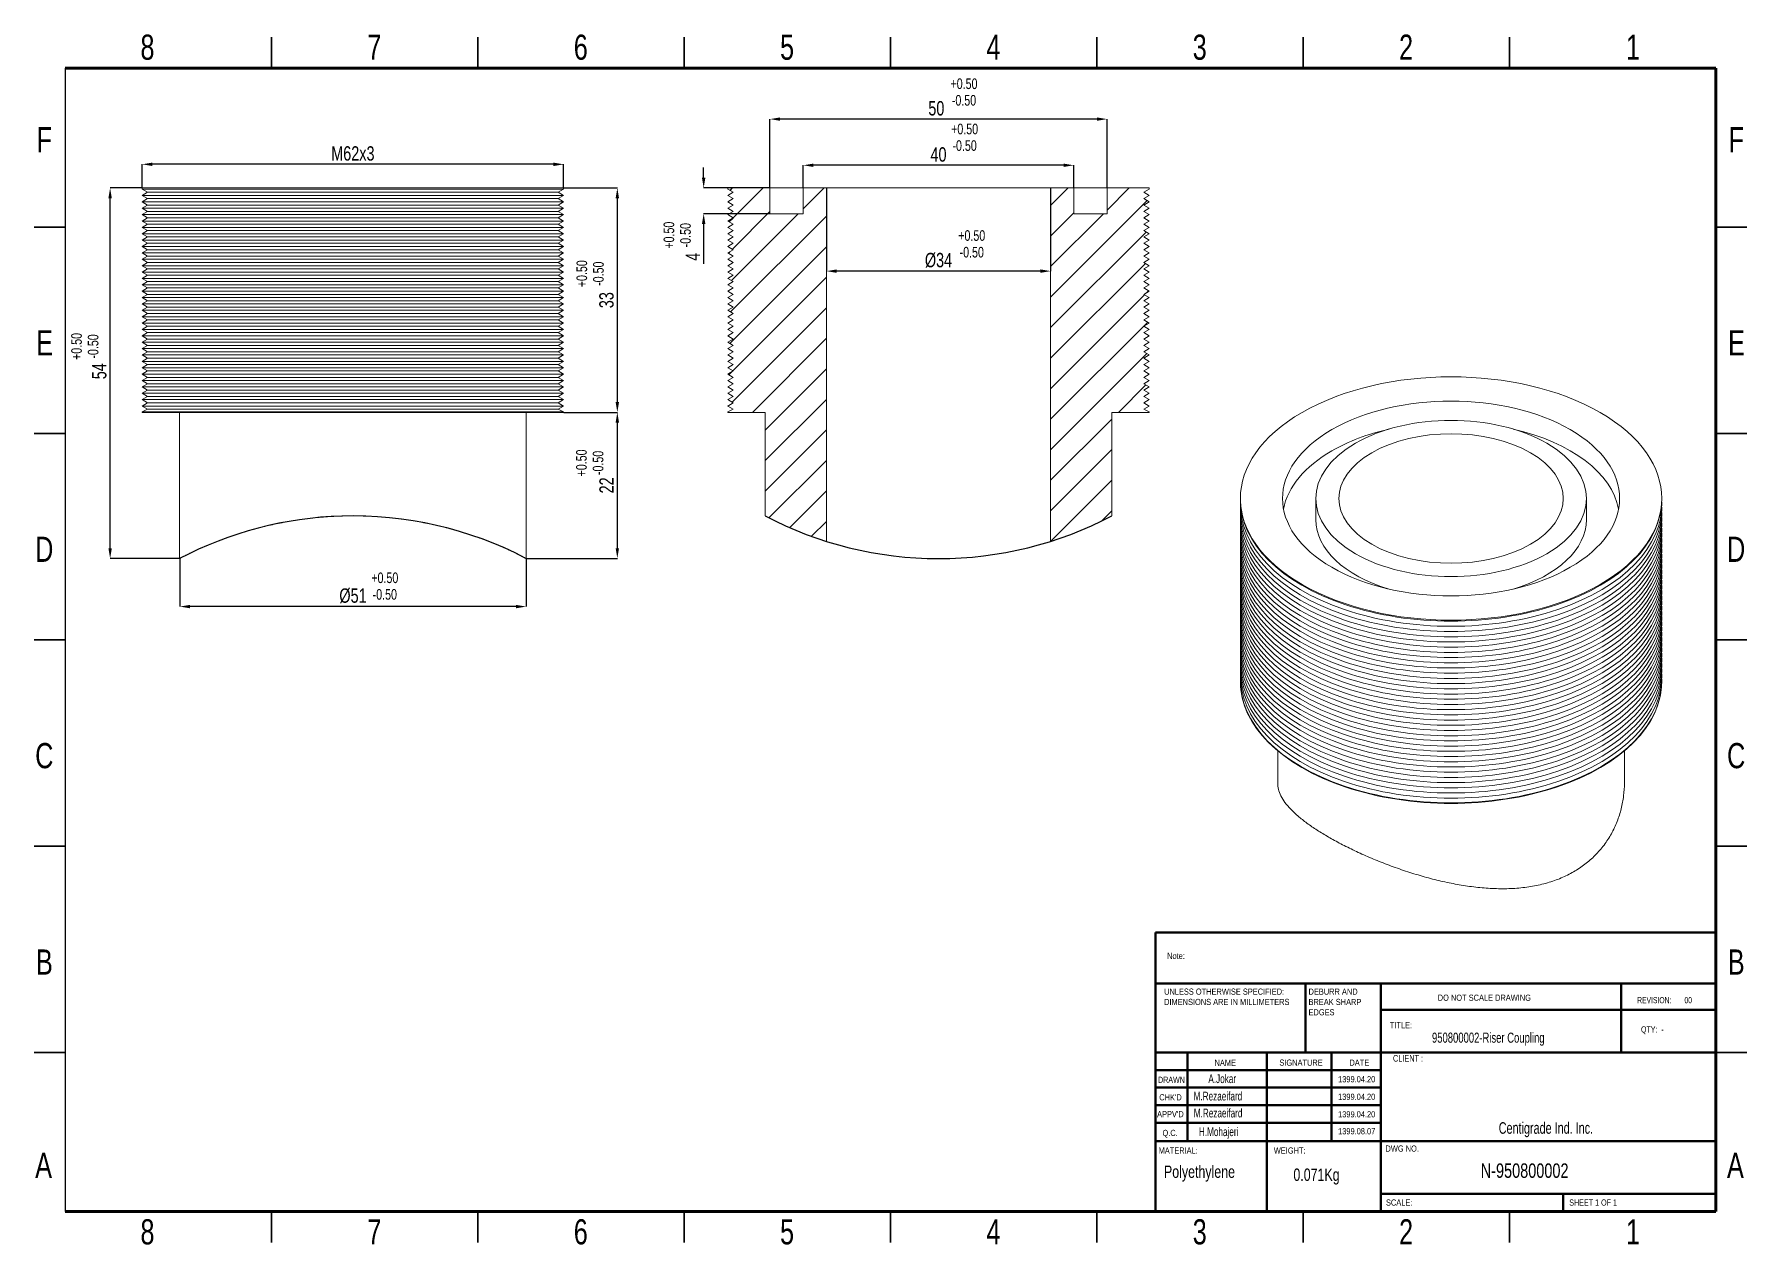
# Model space of a CAD drawing. Header units: millimetres. Extents: x 1667 to 1919, y 566 to 744.
import ezdxf

# ---------------------------------------------------------------- set-up
doc = ezdxf.new("R2010")
doc.units = ezdxf.units.MM
doc.styles.add('SLDTEXTSTYLE0', font='TXT', dxfattribs={"width": 0.75})
doc.styles.add('SLDTEXTSTYLE1', font='TXT', dxfattribs={"width": 0.686449})
doc.styles.add('SLDTEXTSTYLE2', font='TXT', dxfattribs={"width": 0.652778})
doc.styles.add('SLDTEXTSTYLE3', font='TXT', dxfattribs={"width": 0.692308})
doc.styles.add('SLDTEXTSTYLE4', font='TXT', dxfattribs={"width": 0.7})
doc.styles.add('SLDTEXTSTYLE5', font='TXT', dxfattribs={"width": 0.678571})
doc.dimstyles.new('SLDDIMSTYLE30', dxfattribs={"dimtxt": 2.116667, "dimasz": 1.5, "dimexe": 0, "dimexo": 0.0625, "dimgap": 0.529167, "dimtad": 1, "dimdec": 0, "dimrnd": 1e-09, "dimzin": 12, "dimdsep": 46, "dimtxsty": 'SLDTEXTSTYLE0', "dimcen": 0.09, "dimadec": 0, "dimazin": 3, "dimtfac": 1, "dimtdec": 0, "dimtofl": 0, "dimtmove": 0, "dimatfit": 3, "dimfxl": 1, "dimfrac": 2, "dimtolj": 1, "dimtzin": 12, "dimarcsym": 0})

# ---------------------------------------------------------------- blocks, each defined once
blk = doc.blocks.new('SW_NOTE_62')
at = {"color": 0, "linetype": 'Continuous', "lineweight": 0, "char_height": 1.5, "attachment_point": 1, "style": 'SLDTEXTSTYLE0'}
for s, insert in [('UNLESS OTHERWISE SPECIFIED:', (0, 1.93)), ('DIMENSIONS ARE IN MILLIMETERS', (0, -0.57))]:
    blk.add_mtext(s, dxfattribs=dict(at, insert=insert))
blk = doc.blocks.new('SW_NOTE_63')
at = {"color": 0, "linetype": 'Continuous', "lineweight": 0, "char_height": 1.5, "attachment_point": 1, "style": 'SLDTEXTSTYLE0'}
for s, insert in [('DEBURR AND', (0, 1.93)), ('BREAK SHARP', (0, -0.57)), ('EDGES', (0, -3.07))]:
    blk.add_mtext(s, dxfattribs=dict(at, insert=insert))
blk = doc.blocks.new('*D4')
at = {"color": 0, "lineweight": -2, "transparency": 16777216}
for p, q in [((1683.07, 721.02), (1678.42, 721.02)), ((1678.42, 668.04), (1678.42, 719.52)), ((1688.61, 666.54), (1678.42, 666.54))]:
    blk.add_line(p, q, dxfattribs=at)
at = {"color": 0, "transparency": 16777216}
for points in [[(1678.17, 719.52), (1678.67, 719.52), (1678.42, 721.02)], [(1678.17, 668.04), (1678.67, 668.04), (1678.42, 666.54)]]:
    blk.add_solid(points, dxfattribs=at)
at = {"layer": 'Defpoints', "color": 0, "transparency": 16777216}
for p in [(1678.42, 721.02), (1683.13, 721.02), (1688.67, 666.54)]:
    blk.add_point(p, dxfattribs=at)
at = {"color": 0, "transparency": 16777216, "insert": (1676.83, 694.07), "char_height": 2.117, "attachment_point": 5, "rotation": 90, "style": 'SLDTEXTSTYLE0'}
blk.add_mtext('\\A1;54', dxfattribs=at)
blk = doc.blocks.new('*D5')
at = {"color": 0, "lineweight": -2, "transparency": 16777216}
for p, q in [((1745.19, 688.02), (1753.04, 688.02)), ((1753.04, 668.04), (1753.04, 686.52)), ((1739.65, 666.54), (1753.04, 666.54))]:
    blk.add_line(p, q, dxfattribs=at)
at = {"color": 0, "transparency": 16777216}
for points in [[(1752.79, 686.52), (1753.29, 686.52), (1753.04, 688.02)], [(1752.79, 668.04), (1753.29, 668.04), (1753.04, 666.54)]]:
    blk.add_solid(points, dxfattribs=at)
at = {"layer": 'Defpoints', "color": 0, "transparency": 16777216}
for p in [(1745.13, 688.02), (1753.04, 688.02), (1739.59, 666.54)]:
    blk.add_point(p, dxfattribs=at)
at = {"color": 0, "transparency": 16777216, "insert": (1751.45, 677.28), "char_height": 2.117, "attachment_point": 5, "rotation": 90, "style": 'SLDTEXTSTYLE0'}
blk.add_mtext('\\A1;22', dxfattribs=at)
blk = doc.blocks.new('*D6')
at = {"color": 0, "lineweight": -2, "transparency": 16777216}
for p, q in [((1745.19, 721.02), (1753.04, 721.02)), ((1753.04, 689.52), (1753.04, 719.52)), ((1745.19, 688.02), (1753.04, 688.02))]:
    blk.add_line(p, q, dxfattribs=at)
at = {"color": 0, "transparency": 16777216}
for points in [[(1752.79, 719.52), (1753.29, 719.52), (1753.04, 721.02)], [(1752.79, 689.52), (1753.29, 689.52), (1753.04, 688.02)]]:
    blk.add_solid(points, dxfattribs=at)
at = {"layer": 'Defpoints', "color": 0, "transparency": 16777216}
for p in [(1745.13, 721.02), (1753.04, 721.02), (1745.13, 688.02)]:
    blk.add_point(p, dxfattribs=at)
at = {"color": 0, "transparency": 16777216, "insert": (1751.45, 704.52), "char_height": 2.117, "attachment_point": 5, "rotation": 90, "style": 'SLDTEXTSTYLE0'}
blk.add_mtext('\\A1;33', dxfattribs=at)
blk = doc.blocks.new('*D7')
at = {"color": 0, "lineweight": -2, "transparency": 16777216}
for p, q in [((1688.67, 666.48), (1688.67, 659.45)), ((1739.63, 666.46), (1739.63, 659.45)), ((1738.13, 659.45), (1690.17, 659.45))]:
    blk.add_line(p, q, dxfattribs=at)
at = {"color": 0, "transparency": 16777216}
for points in [[(1690.17, 659.7), (1690.17, 659.2), (1688.67, 659.45)], [(1738.13, 659.7), (1738.13, 659.2), (1739.63, 659.45)]]:
    blk.add_solid(points, dxfattribs=at)
at = {"layer": 'Defpoints', "color": 0, "transparency": 16777216}
for p in [(1688.67, 666.54), (1739.63, 666.52), (1688.67, 659.45)]:
    blk.add_point(p, dxfattribs=at)
at = {"color": 0, "transparency": 16777216, "insert": (1714.15, 661.03), "char_height": 2.117, "attachment_point": 5, "style": 'SLDTEXTSTYLE0'}
blk.add_mtext('\\A1;%%C51', dxfattribs=at)
blk = doc.blocks.new('*D8')
at = {"color": 0, "lineweight": -2, "transparency": 16777216}
for p, q in [((1683.13, 721.08), (1683.13, 724.5)), ((1743.63, 724.5), (1684.63, 724.5)), ((1745.13, 721.08), (1745.13, 724.5))]:
    blk.add_line(p, q, dxfattribs=at)
at = {"color": 0, "transparency": 16777216}
for points in [[(1684.63, 724.75), (1684.63, 724.25), (1683.13, 724.5)], [(1743.63, 724.75), (1743.63, 724.25), (1745.13, 724.5)]]:
    blk.add_solid(points, dxfattribs=at)
at = {"layer": 'Defpoints', "color": 0, "transparency": 16777216}
for p in [(1683.13, 724.5), (1683.13, 721.02), (1745.13, 721.02)]:
    blk.add_point(p, dxfattribs=at)
at = {"color": 0, "transparency": 16777216, "insert": (1714.13, 726.09), "char_height": 2.117, "attachment_point": 5, "style": 'SLDTEXTSTYLE0'}
blk.add_mtext('\\A1;M62x3', dxfattribs=at)
blk = doc.blocks.new('*D10')
at = {"color": 0, "lineweight": -2, "transparency": 16777216}
for p, q in [((1783.79, 720.96), (1783.79, 708.79)), ((1816.79, 720.96), (1816.79, 708.79)), ((1815.29, 708.79), (1785.29, 708.79))]:
    blk.add_line(p, q, dxfattribs=at)
at = {"color": 0, "transparency": 16777216}
for points in [[(1785.29, 709.04), (1785.29, 708.54), (1783.79, 708.79)], [(1815.29, 709.04), (1815.29, 708.54), (1816.79, 708.79)]]:
    blk.add_solid(points, dxfattribs=at)
at = {"layer": 'Defpoints', "color": 0, "transparency": 16777216}
for p in [(1783.79, 721.02), (1816.79, 721.02), (1783.79, 708.79)]:
    blk.add_point(p, dxfattribs=at)
at = {"color": 0, "transparency": 16777216, "insert": (1800.29, 710.38), "char_height": 2.117, "attachment_point": 5, "style": 'SLDTEXTSTYLE0'}
blk.add_mtext('\\A1;%%C34', dxfattribs=at)
blk = doc.blocks.new('*D11')
at = {"color": 0, "lineweight": -2, "transparency": 16777216}
for p, q in [((1780.39, 721.08), (1780.39, 724.36)), ((1818.69, 724.36), (1781.89, 724.36)), ((1820.19, 721.08), (1820.19, 724.36))]:
    blk.add_line(p, q, dxfattribs=at)
at = {"color": 0, "transparency": 16777216}
for points in [[(1781.89, 724.61), (1781.89, 724.11), (1780.39, 724.36)], [(1818.69, 724.61), (1818.69, 724.11), (1820.19, 724.36)]]:
    blk.add_solid(points, dxfattribs=at)
at = {"layer": 'Defpoints', "color": 0, "transparency": 16777216}
for p in [(1780.39, 724.36), (1780.39, 721.02), (1820.19, 721.02)]:
    blk.add_point(p, dxfattribs=at)
at = {"color": 0, "transparency": 16777216, "insert": (1800.29, 725.94), "char_height": 2.117, "attachment_point": 5, "style": 'SLDTEXTSTYLE0'}
blk.add_mtext('\\A1;40', dxfattribs=at)
blk = doc.blocks.new('*D12')
at = {"color": 0, "lineweight": -2, "transparency": 16777216}
for p, q in [((1775.49, 721.08), (1775.49, 731.15)), ((1823.59, 731.15), (1776.99, 731.15)), ((1825.09, 721.08), (1825.09, 731.15))]:
    blk.add_line(p, q, dxfattribs=at)
at = {"color": 0, "transparency": 16777216}
for points in [[(1776.99, 731.4), (1776.99, 730.9), (1775.49, 731.15)], [(1823.59, 731.4), (1823.59, 730.9), (1825.09, 731.15)]]:
    blk.add_solid(points, dxfattribs=at)
at = {"layer": 'Defpoints', "color": 0, "transparency": 16777216}
for p in [(1775.49, 731.15), (1775.49, 721.02), (1825.09, 721.02)]:
    blk.add_point(p, dxfattribs=at)
at = {"color": 0, "transparency": 16777216, "insert": (1799.97, 732.73), "char_height": 2.117, "attachment_point": 5, "style": 'SLDTEXTSTYLE0'}
blk.add_mtext('\\A1;50', dxfattribs=at)
blk = doc.blocks.new('*D13')
at = {"color": 0, "lineweight": -2, "transparency": 16777216}
for p, q in [((1765.74, 722.52), (1765.74, 724.02)), ((1775.43, 721.02), (1765.74, 721.02)), ((1775.43, 717.22), (1765.74, 717.22)), ((1765.74, 715.72), (1765.74, 709.85))]:
    blk.add_line(p, q, dxfattribs=at)
at = {"color": 0, "transparency": 16777216}
for points in [[(1765.49, 722.52), (1765.99, 722.52), (1765.74, 721.02)], [(1765.49, 715.72), (1765.99, 715.72), (1765.74, 717.22)]]:
    blk.add_solid(points, dxfattribs=at)
at = {"layer": 'Defpoints', "color": 0, "transparency": 16777216}
for p in [(1765.74, 721.02), (1775.49, 721.02), (1775.49, 717.22)]:
    blk.add_point(p, dxfattribs=at)
at = {"color": 0, "transparency": 16777216, "insert": (1764.15, 710.9), "char_height": 2.117, "attachment_point": 5, "rotation": 90, "style": 'SLDTEXTSTYLE0'}
blk.add_mtext('\\A1;4', dxfattribs=at)

msp = doc.modelspace()

# ---------------------------------------------------------------- hatches: boundary and pattern name
h = msp.add_hatch()
h.set_pattern_fill('ANSI31', color=256)
h.set_pattern_definition([(45, (447.6805, 54.2775), (-2.245064, 2.245064), [])])
h.paths.add_polyline_path([(1831.29, 701.15), (1830.49, 701.62), (1831.29, 702.09), (1830.49, 702.56), (1831.29, 703.03), (1830.49, 703.49), (1831.29, 703.96), (1830.49, 704.43), (1831.29, 704.9), (1830.49, 705.37), (1831.29, 705.84), (1830.49, 706.31), (1831.29, 706.78), (1830.49, 707.25), (1831.29, 707.72), (1830.49, 708.19), (1831.29, 708.66), (1830.49, 709.13), (1831.29, 709.59), (1830.49, 710.06), (1831.29, 710.53), (1830.49, 711), (1831.29, 711.47), (1830.49, 711.94), (1831.29, 712.41), (1830.49, 712.88), (1831.29, 713.35), (1830.49, 713.82), (1831.29, 714.29), (1830.49, 714.76), (1831.29, 715.22), (1830.49, 715.69), (1831.29, 716.16), (1830.49, 716.63), (1831.29, 717.1), (1830.49, 717.57), (1831.29, 718.04), (1830.49, 718.51), (1831.29, 718.98), (1830.49, 719.45), (1831.29, 719.92), (1830.49, 720.39), (1831.29, 720.86), (1831.29, 721.02), (1825.09, 721.02), (1825.09, 717.22), (1820.19, 717.22), (1820.19, 721.02), (1816.79, 721.02), (1816.79, 669.05, 0.044526), (1825.79, 672.79), (1825.79, 688.02), (1831.29, 688.02), (1831.29, 688.12), (1830.49, 688.48), (1831.29, 688.95), (1830.49, 689.42), (1831.29, 689.89), (1830.49, 690.36), (1831.29, 690.83), (1830.49, 691.29), (1831.29, 691.76), (1830.49, 692.23), (1831.29, 692.7), (1830.49, 693.17), (1831.29, 693.64), (1830.49, 694.11), (1831.29, 694.58), (1830.49, 695.05), (1831.29, 695.52), (1830.49, 695.99), (1831.29, 696.46), (1830.49, 696.93), (1831.29, 697.39), (1830.49, 697.86), (1831.29, 698.33), (1830.49, 698.8), (1831.29, 699.27), (1830.49, 699.74), (1831.29, 700.21), (1830.49, 700.68)])
h.paths.add_polyline_path([(1783.79, 721.02), (1780.39, 721.02), (1780.39, 717.22), (1775.49, 717.22), (1775.49, 721.02), (1769.29, 721.02), (1769.29, 720.86), (1770.1, 720.39), (1769.29, 719.92), (1770.1, 719.45), (1769.29, 718.98), (1770.1, 718.51), (1769.29, 718.04), (1770.1, 717.57), (1769.29, 717.1), (1770.1, 716.63), (1769.29, 716.16), (1770.1, 715.69), (1769.29, 715.22), (1770.1, 714.76), (1769.29, 714.29), (1770.1, 713.82), (1769.29, 713.35), (1770.1, 712.88), (1769.29, 712.41), (1770.1, 711.94), (1769.29, 711.47), (1770.1, 711), (1769.29, 710.53), (1770.1, 710.06), (1769.29, 709.59), (1770.1, 709.13), (1769.29, 708.66), (1770.1, 708.19), (1769.29, 707.72), (1770.1, 707.25), (1769.29, 706.78), (1770.1, 706.31), (1769.29, 705.84), (1770.1, 705.37), (1769.29, 704.9), (1770.1, 704.43), (1769.29, 703.96), (1770.1, 703.49), (1769.29, 703.03), (1770.1, 702.56), (1769.29, 702.09), (1770.1, 701.62), (1769.29, 701.15), (1770.1, 700.68), (1769.29, 700.21), (1770.1, 699.74), (1769.29, 699.27), (1770.1, 698.8), (1769.29, 698.33), (1770.1, 697.86), (1769.29, 697.39), (1770.1, 696.93), (1769.29, 696.46), (1770.1, 695.99), (1769.29, 695.52), (1770.1, 695.05), (1769.29, 694.58), (1770.1, 694.11), (1769.29, 693.64), (1770.1, 693.17), (1769.29, 692.7), (1770.1, 692.23), (1769.29, 691.76), (1770.1, 691.29), (1769.29, 690.83), (1770.1, 690.36), (1769.29, 689.89), (1770.1, 689.42), (1769.29, 688.95), (1770.1, 688.48), (1769.29, 688.12), (1769.29, 688.02), (1774.79, 688.02), (1774.79, 672.79, 0.044483), (1783.79, 669.05)])

# ---------------------------------------------------------------- linework, layer by layer
at = {"color": 7, "linetype": 'Continuous', "lineweight": 35}
for p, q in [((1702.16, 738.65), (1702.16, 743.2)), ((1732.52, 738.65), (1732.52, 743.2)), ((1762.87, 738.65), (1762.87, 743.2)), ((1793.23, 743.2), (1793.23, 738.65)), ((1793.23, 738.65), (1793.23, 743.2)), ((1823.58, 738.65), (1823.58, 743.2)), ((1853.94, 738.65), (1853.94, 743.2)), ((1884.29, 738.65), (1884.29, 743.2)), ((1671.81, 715.28), (1667.26, 715.28)), ((1914.65, 715.28), (1919.2, 715.28)), ((1671.81, 684.92), (1667.26, 684.92)), ((1914.65, 684.92), (1919.2, 684.92)), ((1667.26, 654.57), (1671.81, 654.57)), ((1671.81, 654.57), (1667.26, 654.57)), ((1919.2, 654.57), (1914.65, 654.57)), ((1914.65, 654.57), (1919.2, 654.57)), ((1671.81, 624.21), (1667.26, 624.21)), ((1914.65, 624.21), (1919.2, 624.21)), ((1671.81, 593.86), (1667.26, 593.86)), ((1914.65, 593.86), (1919.2, 593.86)), ((1702.16, 570.49), (1702.16, 565.93)), ((1732.52, 570.49), (1732.52, 565.93)), ((1762.87, 570.49), (1762.87, 565.93)), ((1793.23, 565.93), (1793.23, 570.49)), ((1793.23, 570.49), (1793.23, 565.93)), ((1823.58, 570.49), (1823.58, 565.93)), ((1853.94, 570.49), (1853.94, 565.93)), ((1884.29, 570.49), (1884.29, 565.93))]:
    msp.add_line(p, q, dxfattribs=at)
at = {"color": 7, "linetype": 'Continuous', "lineweight": 70}
for p, q in [((1671.81, 738.65), (1914.65, 738.65)), ((1914.65, 738.65), (1914.65, 570.49)), ((1914.65, 570.49), (1671.81, 570.49))]:
    msp.add_line(p, q, dxfattribs=at)
msp.add_line((1671.81, 738.65), (1671.81, 570.49))
at = {"linetype": 'Continuous', "lineweight": 0, "extrusion": (-1e-16, 1, -2e-16)}
for p, q in [((1683.13, 721.02), (1745.13, 721.02)), ((1683.13, 721.02), (1683.13, 720.86)), ((1683.13, 720.86), (1745.13, 720.86)), ((1683.94, 720.39), (1683.13, 720.86)), ((1744.33, 720.39), (1745.13, 720.86)), ((1745.13, 721.02), (1745.13, 720.86)), ((1769.29, 721.02), (1775.49, 721.02)), ((1769.29, 721.02), (1769.29, 720.86)), ((1770.1, 720.39), (1769.29, 720.86)), ((1775.49, 721.02), (1775.49, 717.22)), ((1775.49, 721.02), (1780.39, 721.02)), ((1780.39, 721.02), (1783.79, 721.02)), ((1780.39, 717.22), (1780.39, 721.02)), ((1783.79, 721.02), (1783.79, 669.05)), ((1783.79, 721.02), (1816.79, 721.02)), ((1816.79, 669.05), (1816.79, 721.02)), ((1816.79, 721.02), (1820.19, 721.02)), ((1820.19, 721.02), (1820.19, 717.22)), ((1820.19, 721.02), (1825.09, 721.02)), ((1825.09, 721.02), (1831.29, 721.02)), ((1825.09, 717.22), (1825.09, 721.02)), ((1831.29, 720.86), (1830.49, 720.39)), ((1831.29, 721.02), (1831.29, 720.86)), ((1683.94, 720.39), (1683.13, 719.92)), ((1683.13, 719.92), (1745.13, 719.92)), ((1683.94, 719.45), (1683.13, 719.92)), ((1683.94, 719.45), (1683.13, 718.98)), ((1683.13, 718.98), (1745.13, 718.98)), ((1683.94, 718.51), (1683.13, 718.98)), ((1683.94, 718.51), (1683.13, 718.04)), ((1683.13, 718.04), (1745.13, 718.04)), ((1683.94, 717.57), (1683.13, 718.04)), ((1683.94, 720.39), (1744.33, 720.39)), ((1683.94, 719.45), (1744.33, 719.45)), ((1683.94, 718.51), (1744.33, 718.51)), ((1744.33, 720.39), (1745.13, 719.92)), ((1744.33, 719.45), (1745.13, 719.92)), ((1744.33, 719.45), (1745.13, 718.98)), ((1744.33, 718.51), (1745.13, 718.98)), ((1744.33, 718.51), (1745.13, 718.04)), ((1744.33, 717.57), (1745.13, 718.04)), ((1769.29, 719.92), (1770.1, 720.39)), ((1770.1, 719.45), (1769.29, 719.92)), ((1769.29, 718.98), (1770.1, 719.45)), ((1770.1, 718.51), (1769.29, 718.98)), ((1769.29, 718.04), (1770.1, 718.51)), ((1770.1, 717.57), (1769.29, 718.04)), ((1830.49, 720.39), (1831.29, 719.92)), ((1831.29, 719.92), (1830.49, 719.45)), ((1830.49, 719.45), (1831.29, 718.98)), ((1831.29, 718.98), (1830.49, 718.51)), ((1830.49, 718.51), (1831.29, 718.04)), ((1831.29, 718.04), (1830.49, 717.57)), ((1683.94, 717.57), (1683.13, 717.1)), ((1683.13, 717.1), (1745.13, 717.1)), ((1683.94, 716.63), (1683.13, 717.1)), ((1683.94, 716.63), (1683.13, 716.16)), ((1683.13, 716.16), (1745.13, 716.16)), ((1683.94, 715.69), (1683.13, 716.16)), ((1683.94, 715.69), (1683.13, 715.22)), ((1683.94, 717.57), (1744.33, 717.57)), ((1683.94, 716.63), (1744.33, 716.63)), ((1683.94, 715.69), (1744.33, 715.69)), ((1744.33, 717.57), (1745.13, 717.1)), ((1744.33, 716.63), (1745.13, 717.1)), ((1744.33, 716.63), (1745.13, 716.16)), ((1744.33, 715.69), (1745.13, 716.16)), ((1744.33, 715.69), (1745.13, 715.22)), ((1769.29, 717.1), (1770.1, 717.57)), ((1770.1, 716.63), (1769.29, 717.1)), ((1769.29, 716.16), (1770.1, 716.63)), ((1770.1, 715.69), (1769.29, 716.16)), ((1769.29, 715.22), (1770.1, 715.69)), ((1775.49, 717.22), (1780.39, 717.22)), ((1820.19, 717.22), (1825.09, 717.22)), ((1830.49, 717.57), (1831.29, 717.1)), ((1831.29, 717.1), (1830.49, 716.63)), ((1830.49, 716.63), (1831.29, 716.16)), ((1831.29, 716.16), (1830.49, 715.69)), ((1830.49, 715.69), (1831.29, 715.22)), ((1683.13, 715.22), (1745.13, 715.22)), ((1683.94, 714.76), (1683.13, 715.22)), ((1683.94, 714.76), (1683.13, 714.29)), ((1683.13, 714.29), (1745.13, 714.29)), ((1683.94, 713.82), (1683.13, 714.29)), ((1683.94, 713.82), (1683.13, 713.35)), ((1683.13, 713.35), (1745.13, 713.35)), ((1683.94, 712.88), (1683.13, 713.35)), ((1683.94, 714.76), (1744.33, 714.76)), ((1683.94, 713.82), (1744.33, 713.82)), ((1744.33, 714.76), (1745.13, 715.22)), ((1744.33, 714.76), (1745.13, 714.29)), ((1744.33, 713.82), (1745.13, 714.29)), ((1744.33, 713.82), (1745.13, 713.35)), ((1744.33, 712.88), (1745.13, 713.35)), ((1770.1, 714.76), (1769.29, 715.22)), ((1769.29, 714.29), (1770.1, 714.76)), ((1770.1, 713.82), (1769.29, 714.29)), ((1769.29, 713.35), (1770.1, 713.82)), ((1770.1, 712.88), (1769.29, 713.35)), ((1831.29, 715.22), (1830.49, 714.76)), ((1830.49, 714.76), (1831.29, 714.29)), ((1831.29, 714.29), (1830.49, 713.82)), ((1830.49, 713.82), (1831.29, 713.35)), ((1831.29, 713.35), (1830.49, 712.88)), ((1683.94, 712.88), (1683.13, 712.41)), ((1683.13, 712.41), (1745.13, 712.41)), ((1683.94, 711.94), (1683.13, 712.41)), ((1683.94, 711.94), (1683.13, 711.47)), ((1683.13, 711.47), (1745.13, 711.47)), ((1683.94, 711), (1683.13, 711.47)), ((1683.94, 711), (1683.13, 710.53)), ((1683.13, 710.53), (1745.13, 710.53)), ((1683.94, 710.06), (1683.13, 710.53)), ((1683.94, 712.88), (1744.33, 712.88)), ((1683.94, 711.94), (1744.33, 711.94)), ((1683.94, 711), (1744.33, 711)), ((1744.33, 712.88), (1745.13, 712.41)), ((1744.33, 711.94), (1745.13, 712.41)), ((1744.33, 711.94), (1745.13, 711.47)), ((1744.33, 711), (1745.13, 711.47)), ((1744.33, 711), (1745.13, 710.53)), ((1744.33, 710.06), (1745.13, 710.53)), ((1769.29, 712.41), (1770.1, 712.88)), ((1770.1, 711.94), (1769.29, 712.41)), ((1769.29, 711.47), (1770.1, 711.94)), ((1770.1, 711), (1769.29, 711.47)), ((1769.29, 710.53), (1770.1, 711)), ((1770.1, 710.06), (1769.29, 710.53)), ((1830.49, 712.88), (1831.29, 712.41)), ((1831.29, 712.41), (1830.49, 711.94)), ((1830.49, 711.94), (1831.29, 711.47)), ((1831.29, 711.47), (1830.49, 711)), ((1830.49, 711), (1831.29, 710.53)), ((1831.29, 710.53), (1830.49, 710.06)), ((1683.94, 710.06), (1683.13, 709.59)), ((1683.13, 709.59), (1745.13, 709.59)), ((1683.94, 709.13), (1683.13, 709.59)), ((1683.94, 709.13), (1683.13, 708.66)), ((1683.13, 708.66), (1745.13, 708.66)), ((1683.94, 708.19), (1683.13, 708.66)), ((1683.94, 708.19), (1683.13, 707.72)), ((1683.94, 710.06), (1744.33, 710.06)), ((1683.94, 709.13), (1744.33, 709.13)), ((1683.94, 708.19), (1744.33, 708.19)), ((1744.33, 710.06), (1745.13, 709.59)), ((1744.33, 709.13), (1745.13, 709.59)), ((1744.33, 709.13), (1745.13, 708.66)), ((1744.33, 708.19), (1745.13, 708.66)), ((1744.33, 708.19), (1745.13, 707.72)), ((1769.29, 709.59), (1770.1, 710.06)), ((1770.1, 709.13), (1769.29, 709.59)), ((1769.29, 708.66), (1770.1, 709.13)), ((1770.1, 708.19), (1769.29, 708.66)), ((1769.29, 707.72), (1770.1, 708.19)), ((1830.49, 710.06), (1831.29, 709.59)), ((1831.29, 709.59), (1830.49, 709.13)), ((1830.49, 709.13), (1831.29, 708.66)), ((1831.29, 708.66), (1830.49, 708.19)), ((1830.49, 708.19), (1831.29, 707.72)), ((1683.13, 707.72), (1745.13, 707.72)), ((1683.94, 707.25), (1683.13, 707.72)), ((1683.94, 707.25), (1683.13, 706.78)), ((1683.13, 706.78), (1745.13, 706.78)), ((1683.94, 706.31), (1683.13, 706.78)), ((1683.94, 706.31), (1683.13, 705.84)), ((1683.13, 705.84), (1745.13, 705.84)), ((1683.94, 705.37), (1683.13, 705.84)), ((1683.94, 707.25), (1744.33, 707.25)), ((1683.94, 706.31), (1744.33, 706.31)), ((1744.33, 707.25), (1745.13, 707.72)), ((1744.33, 707.25), (1745.13, 706.78)), ((1744.33, 706.31), (1745.13, 706.78)), ((1744.33, 706.31), (1745.13, 705.84)), ((1744.33, 705.37), (1745.13, 705.84)), ((1770.1, 707.25), (1769.29, 707.72)), ((1769.29, 706.78), (1770.1, 707.25)), ((1770.1, 706.31), (1769.29, 706.78)), ((1769.29, 705.84), (1770.1, 706.31)), ((1770.1, 705.37), (1769.29, 705.84)), ((1831.29, 707.72), (1830.49, 707.25)), ((1830.49, 707.25), (1831.29, 706.78)), ((1831.29, 706.78), (1830.49, 706.31)), ((1830.49, 706.31), (1831.29, 705.84)), ((1831.29, 705.84), (1830.49, 705.37)), ((1683.94, 705.37), (1683.13, 704.9)), ((1683.13, 704.9), (1745.13, 704.9)), ((1683.94, 704.43), (1683.13, 704.9)), ((1683.94, 704.43), (1683.13, 703.96)), ((1683.13, 703.96), (1745.13, 703.96)), ((1683.94, 703.49), (1683.13, 703.96)), ((1683.94, 703.49), (1683.13, 703.03)), ((1683.13, 703.03), (1745.13, 703.03)), ((1683.94, 702.56), (1683.13, 703.03)), ((1683.94, 705.37), (1744.33, 705.37)), ((1683.94, 704.43), (1744.33, 704.43)), ((1683.94, 703.49), (1744.33, 703.49)), ((1744.33, 705.37), (1745.13, 704.9)), ((1744.33, 704.43), (1745.13, 704.9)), ((1744.33, 704.43), (1745.13, 703.96)), ((1744.33, 703.49), (1745.13, 703.96)), ((1744.33, 703.49), (1745.13, 703.03)), ((1744.33, 702.56), (1745.13, 703.03)), ((1769.29, 704.9), (1770.1, 705.37)), ((1770.1, 704.43), (1769.29, 704.9)), ((1769.29, 703.96), (1770.1, 704.43)), ((1770.1, 703.49), (1769.29, 703.96)), ((1769.29, 703.03), (1770.1, 703.49)), ((1770.1, 702.56), (1769.29, 703.03)), ((1830.49, 705.37), (1831.29, 704.9)), ((1831.29, 704.9), (1830.49, 704.43)), ((1830.49, 704.43), (1831.29, 703.96)), ((1831.29, 703.96), (1830.49, 703.49)), ((1830.49, 703.49), (1831.29, 703.03)), ((1831.29, 703.03), (1830.49, 702.56)), ((1683.94, 702.56), (1683.13, 702.09)), ((1683.13, 702.09), (1745.13, 702.09)), ((1683.94, 701.62), (1683.13, 702.09)), ((1683.94, 701.62), (1683.13, 701.15)), ((1683.13, 701.15), (1745.13, 701.15)), ((1683.94, 700.68), (1683.13, 701.15)), ((1683.94, 700.68), (1683.13, 700.21)), ((1683.94, 702.56), (1744.33, 702.56)), ((1683.94, 701.62), (1744.33, 701.62)), ((1683.94, 700.68), (1744.33, 700.68)), ((1744.33, 702.56), (1745.13, 702.09)), ((1744.33, 701.62), (1745.13, 702.09)), ((1744.33, 701.62), (1745.13, 701.15)), ((1744.33, 700.68), (1745.13, 701.15)), ((1744.33, 700.68), (1745.13, 700.21)), ((1769.29, 702.09), (1770.1, 702.56)), ((1770.1, 701.62), (1769.29, 702.09)), ((1769.29, 701.15), (1770.1, 701.62)), ((1770.1, 700.68), (1769.29, 701.15)), ((1769.29, 700.21), (1770.1, 700.68)), ((1830.49, 702.56), (1831.29, 702.09)), ((1831.29, 702.09), (1830.49, 701.62)), ((1830.49, 701.62), (1831.29, 701.15)), ((1831.29, 701.15), (1830.49, 700.68)), ((1830.49, 700.68), (1831.29, 700.21)), ((1683.13, 700.21), (1745.13, 700.21)), ((1683.94, 699.74), (1683.13, 700.21)), ((1683.94, 699.74), (1683.13, 699.27)), ((1683.13, 699.27), (1745.13, 699.27)), ((1683.94, 698.8), (1683.13, 699.27)), ((1683.94, 698.8), (1683.13, 698.33)), ((1683.13, 698.33), (1745.13, 698.33)), ((1683.94, 697.86), (1683.13, 698.33)), ((1683.94, 699.74), (1744.33, 699.74)), ((1683.94, 698.8), (1744.33, 698.8)), ((1744.33, 699.74), (1745.13, 700.21)), ((1744.33, 699.74), (1745.13, 699.27)), ((1744.33, 698.8), (1745.13, 699.27)), ((1744.33, 698.8), (1745.13, 698.33)), ((1744.33, 697.86), (1745.13, 698.33)), ((1770.1, 699.74), (1769.29, 700.21)), ((1769.29, 699.27), (1770.1, 699.74)), ((1770.1, 698.8), (1769.29, 699.27)), ((1769.29, 698.33), (1770.1, 698.8)), ((1770.1, 697.86), (1769.29, 698.33)), ((1831.29, 700.21), (1830.49, 699.74)), ((1830.49, 699.74), (1831.29, 699.27)), ((1831.29, 699.27), (1830.49, 698.8)), ((1830.49, 698.8), (1831.29, 698.33)), ((1831.29, 698.33), (1830.49, 697.86)), ((1683.94, 697.86), (1683.13, 697.39)), ((1683.13, 697.39), (1745.13, 697.39)), ((1683.94, 696.93), (1683.13, 697.39)), ((1683.94, 696.93), (1683.13, 696.46)), ((1683.13, 696.46), (1745.13, 696.46)), ((1683.94, 695.99), (1683.13, 696.46)), ((1683.94, 695.99), (1683.13, 695.52)), ((1683.13, 695.52), (1745.13, 695.52)), ((1683.94, 695.05), (1683.13, 695.52)), ((1683.94, 697.86), (1744.33, 697.86)), ((1683.94, 696.93), (1744.33, 696.93)), ((1683.94, 695.99), (1744.33, 695.99)), ((1744.33, 697.86), (1745.13, 697.39)), ((1744.33, 696.93), (1745.13, 697.39)), ((1744.33, 696.93), (1745.13, 696.46)), ((1744.33, 695.99), (1745.13, 696.46)), ((1744.33, 695.99), (1745.13, 695.52)), ((1744.33, 695.05), (1745.13, 695.52)), ((1769.29, 697.39), (1770.1, 697.86)), ((1770.1, 696.93), (1769.29, 697.39)), ((1769.29, 696.46), (1770.1, 696.93)), ((1770.1, 695.99), (1769.29, 696.46)), ((1769.29, 695.52), (1770.1, 695.99)), ((1770.1, 695.05), (1769.29, 695.52)), ((1830.49, 697.86), (1831.29, 697.39)), ((1831.29, 697.39), (1830.49, 696.93)), ((1830.49, 696.93), (1831.29, 696.46)), ((1831.29, 696.46), (1830.49, 695.99)), ((1830.49, 695.99), (1831.29, 695.52)), ((1831.29, 695.52), (1830.49, 695.05)), ((1683.94, 695.05), (1683.13, 694.58)), ((1683.13, 694.58), (1745.13, 694.58)), ((1683.94, 694.11), (1683.13, 694.58)), ((1683.94, 694.11), (1683.13, 693.64)), ((1683.13, 693.64), (1745.13, 693.64)), ((1683.94, 693.17), (1683.13, 693.64)), ((1683.94, 693.17), (1683.13, 692.7)), ((1683.94, 695.05), (1744.33, 695.05)), ((1683.94, 694.11), (1744.33, 694.11)), ((1683.94, 693.17), (1744.33, 693.17)), ((1744.33, 695.05), (1745.13, 694.58)), ((1744.33, 694.11), (1745.13, 694.58)), ((1744.33, 694.11), (1745.13, 693.64)), ((1744.33, 693.17), (1745.13, 693.64)), ((1744.33, 693.17), (1745.13, 692.7)), ((1769.29, 694.58), (1770.1, 695.05)), ((1770.1, 694.11), (1769.29, 694.58)), ((1769.29, 693.64), (1770.1, 694.11)), ((1770.1, 693.17), (1769.29, 693.64)), ((1769.29, 692.7), (1770.1, 693.17)), ((1830.49, 695.05), (1831.29, 694.58)), ((1831.29, 694.58), (1830.49, 694.11)), ((1830.49, 694.11), (1831.29, 693.64)), ((1831.29, 693.64), (1830.49, 693.17)), ((1830.49, 693.17), (1831.29, 692.7)), ((1683.13, 692.7), (1745.13, 692.7)), ((1683.94, 692.23), (1683.13, 692.7)), ((1683.94, 692.23), (1683.13, 691.76)), ((1683.13, 691.76), (1745.13, 691.76)), ((1683.94, 691.29), (1683.13, 691.76)), ((1683.94, 691.29), (1683.13, 690.83)), ((1683.13, 690.83), (1745.13, 690.83)), ((1683.94, 690.36), (1683.13, 690.83)), ((1683.94, 690.36), (1683.13, 689.89)), ((1683.94, 692.23), (1744.33, 692.23)), ((1683.94, 691.29), (1744.33, 691.29)), ((1683.94, 690.36), (1744.33, 690.36)), ((1744.33, 692.23), (1745.13, 692.7)), ((1744.33, 692.23), (1745.13, 691.76)), ((1744.33, 691.29), (1745.13, 691.76)), ((1744.33, 691.29), (1745.13, 690.83)), ((1744.33, 690.36), (1745.13, 690.83)), ((1744.33, 690.36), (1745.13, 689.89)), ((1770.1, 692.23), (1769.29, 692.7)), ((1769.29, 691.76), (1770.1, 692.23)), ((1770.1, 691.29), (1769.29, 691.76)), ((1769.29, 690.83), (1770.1, 691.29)), ((1770.1, 690.36), (1769.29, 690.83)), ((1769.29, 689.89), (1770.1, 690.36)), ((1831.29, 692.7), (1830.49, 692.23)), ((1830.49, 692.23), (1831.29, 691.76)), ((1831.29, 691.76), (1830.49, 691.29)), ((1830.49, 691.29), (1831.29, 690.83)), ((1831.29, 690.83), (1830.49, 690.36)), ((1830.49, 690.36), (1831.29, 689.89)), ((1683.13, 689.89), (1745.13, 689.89)), ((1683.94, 689.42), (1683.13, 689.89)), ((1683.94, 689.42), (1683.13, 688.95)), ((1683.13, 688.95), (1745.13, 688.95)), ((1683.94, 688.48), (1683.13, 688.95)), ((1683.94, 688.48), (1683.13, 688.12)), ((1683.13, 688.12), (1745.13, 688.12)), ((1683.13, 688.12), (1683.13, 688.02)), ((1683.13, 688.02), (1745.13, 688.02)), ((1683.94, 689.42), (1744.33, 689.42)), ((1683.94, 688.48), (1744.33, 688.48)), ((1688.63, 688.02), (1688.63, 666.52)), ((1739.63, 688.02), (1739.63, 666.52)), ((1744.33, 689.42), (1745.13, 689.89)), ((1744.33, 689.42), (1745.13, 688.95)), ((1744.33, 688.48), (1745.13, 688.95)), ((1744.33, 688.48), (1745.13, 688.12)), ((1745.13, 688.12), (1745.13, 688.02)), ((1770.1, 689.42), (1769.29, 689.89)), ((1769.29, 688.95), (1770.1, 689.42)), ((1770.1, 688.48), (1769.29, 688.95)), ((1769.29, 688.12), (1770.1, 688.48)), ((1769.29, 688.12), (1769.29, 688.02)), ((1774.79, 688.02), (1769.29, 688.02)), ((1774.79, 672.79), (1774.79, 688.02)), ((1825.79, 688.02), (1825.79, 672.79)), ((1831.29, 688.02), (1825.79, 688.02)), ((1831.29, 689.89), (1830.49, 689.42)), ((1830.49, 689.42), (1831.29, 688.95)), ((1831.29, 688.95), (1830.49, 688.48)), ((1830.49, 688.48), (1831.29, 688.12)), ((1831.29, 688.12), (1831.29, 688.02))]:
    msp.add_line(p, q, dxfattribs=at)
at = {"linetype": 'Continuous', "lineweight": 0, "extrusion": (-1e-16, 0.816497, 0.57735)}
for p, q in [((1844.7, 675.35), (1844.7, 675.21)), ((1855.8, 675.35), (1855.8, 672.24)), ((1895.6, 675.35), (1895.6, 672.24)), ((1906.7, 675.35), (1906.7, 675.21)), ((1844.7, 648.48), (1844.7, 648.4)), ((1906.7, 648.48), (1906.7, 648.4)), ((1850.2, 638.22), (1850.2, 633.48)), ((1901.2, 638.22), (1901.2, 633.48))]:
    msp.add_line(p, q, dxfattribs=at)
at = {"color": 7, "linetype": 'Continuous', "lineweight": 50}
for p, q in [((1832.2, 611.52), (1914.65, 611.52)), ((1832.2, 611.52), (1832.2, 604.03)), ((1832.2, 604.03), (1914.65, 604.03)), ((1832.2, 604.03), (1832.2, 570.64)), ((1854.3, 604.03), (1854.3, 593.86)), ((1865.35, 604.03), (1865.35, 570.49)), ((1900.74, 593.86), (1900.74, 604.03)), ((1914.65, 600.16), (1865.35, 600.16)), ((1914.65, 593.86), (1832.2, 593.86)), ((1836.94, 593.86), (1836.94, 580.81)), ((1848.59, 593.86), (1848.59, 570.64)), ((1858.13, 593.86), (1858.13, 580.81)), ((1865.35, 570.64), (1865.35, 593.86)), ((1865.35, 591.28), (1832.2, 591.28)), ((1865.35, 588.7), (1832.2, 588.7)), ((1865.35, 586.12), (1832.2, 586.12)), ((1865.35, 583.54), (1832.2, 583.54)), ((1838.52, 580.81), (1832.2, 580.81)), ((1838.52, 580.81), (1914.65, 580.81)), ((1865.35, 573.07), (1914.65, 573.07)), ((1892.18, 570.49), (1892.18, 573.07))]:
    msp.add_line(p, q, dxfattribs=at)
for points in [[(1739.59, 666.54, 0.128591), (1712.49, 672.77, 0.113303), (1688.63, 666.52, -0.249206)], [(1774.79, 672.79, 0.121383), (1800.29, 666.52, 0.121497), (1825.79, 672.79, 4.517827)]]:
    msp.add_lwpolyline(points, format="xyb")
at = {"linetype": 'Continuous', "lineweight": 0, "extrusion": (6.45161e-18, 2e-16, -1)}
msp.add_ellipse((1875.7, 675.35), major_axis=(31, 0), ratio=0.57735, start_param=-2.356194, end_param=3.926991, dxfattribs=at)
at = {"linetype": 'Continuous', "lineweight": 0, "extrusion": (-5.24194e-17, 3e-16, -1)}
msp.add_ellipse((1875.7, 675.35), major_axis=(24.8, 0), ratio=0.57735, start_param=-2.356194, end_param=3.926991, dxfattribs=at)
at = {"linetype": 'Continuous', "lineweight": 0, "extrusion": (-6.03015e-17, 2e-16, -1)}
msp.add_ellipse((1875.7, 675.35), major_axis=(19.9, 0), ratio=0.57735, start_param=-2.356194, end_param=3.926991, dxfattribs=at)
at = {"linetype": 'Continuous', "lineweight": 0, "extrusion": (1.19115e-29, 2e-16, -1)}
msp.add_ellipse((1875.7, 675.35), major_axis=(16.5, 0), ratio=0.57735, start_param=-2.356194, end_param=3.926991, dxfattribs=at)
at = {"linetype": 'Continuous', "lineweight": 0, "extrusion": (-7.25806e-17, -1.63234e-30, -1)}
msp.add_ellipse((1875.7, 672.24), major_axis=(24.8, 0), ratio=0.57735, start_param=-2.356194, end_param=-1.947, dxfattribs=at)
at = {"linetype": 'Continuous', "lineweight": 0, "extrusion": (7.25806e-17, 3e-16, -1)}
msp.add_ellipse((1875.7, 672.24), major_axis=(24.8, 0), ratio=0.57735, start_param=-1.194592, end_param=-0.10856, dxfattribs=at)
at = {"linetype": 'Continuous', "lineweight": 0, "extrusion": (-6.85484e-17, 3e-16, -1)}
msp.add_ellipse((1875.7, 672.24), major_axis=(-24.8, 0), ratio=0.57735, start_param=0.10856, end_param=0.785398, dxfattribs=at)
at = {"linetype": 'Continuous', "lineweight": 0, "extrusion": (4.19355e-17, 1e-16, -1)}
for centre in [(1875.7, 675.21), (1875.7, 648.4)]:
    msp.add_ellipse(centre, major_axis=(31, 0), ratio=0.57735, start_param=0, end_param=3.141593, dxfattribs=at)
at = {"linetype": 'Continuous', "lineweight": 0, "extrusion": (-2.58065e-17, 1e-16, -1)}
for centre in [(1875.7, 674.45), (1875.7, 673.68), (1875.7, 672.91), (1875.7, 672.15), (1875.7, 671.38), (1875.7, 670.61), (1875.7, 669.85), (1875.7, 669.08), (1875.7, 668.32), (1875.7, 667.55), (1875.7, 666.78), (1875.7, 666.02), (1875.7, 665.25), (1875.7, 664.48), (1875.7, 663.72), (1875.7, 662.95), (1875.7, 662.19), (1875.7, 661.42), (1875.7, 660.65), (1875.7, 659.89), (1875.7, 659.12), (1875.7, 658.35), (1875.7, 657.59), (1875.7, 656.82), (1875.7, 656.06), (1875.7, 655.29), (1875.7, 654.52), (1875.7, 653.76), (1875.7, 652.99), (1875.7, 652.22), (1875.7, 651.46), (1875.7, 650.69), (1875.7, 649.93), (1875.7, 649.16)]:
    msp.add_ellipse(centre, major_axis=(31, 0), ratio=0.57735, start_param=-0.021408, end_param=3.163, dxfattribs=at)
at = {"linetype": 'Continuous', "lineweight": 0, "extrusion": (1.25628e-16, 1e-16, -1)}
msp.add_ellipse((1875.7, 672.24), major_axis=(-19.9, 0), ratio=0.57735, start_param=-1.095214, end_param=0, dxfattribs=at)
at = {"linetype": 'Continuous', "lineweight": 0, "extrusion": (7.03518e-17, 1e-16, -1)}
msp.add_ellipse((1875.7, 672.24), major_axis=(19.9, 0), ratio=0.57735, start_param=0, end_param=1.095214, dxfattribs=at)
at = {"linetype": 'Continuous', "lineweight": 0, "extrusion": (-2.90323e-17, 1e-16, -1)}
msp.add_ellipse((1875.7, 648.48), major_axis=(31, 0), ratio=0.57735, start_param=-0.018929, end_param=3.160522, dxfattribs=at)
at = {"linetype": 'Continuous', "lineweight": 0}
for points, knots in [([(1688.63, 666.52), (1688.63, 666.52), (1688.67, 666.54), (1688.83, 666.62), (1688.95, 666.69), (1689.28, 666.86), (1689.49, 666.96), (1689.99, 667.21), (1690.27, 667.35), (1690.93, 667.66), (1691.29, 667.83), (1692.09, 668.18), (1692.53, 668.37), (1693.46, 668.76), (1693.96, 668.96), (1695, 669.36), (1695.54, 669.55), (1696.66, 669.94), (1697.25, 670.14), (1698.51, 670.53), (1699.17, 670.72), (1700.55, 671.09), (1701.27, 671.27), (1702.75, 671.6), (1703.52, 671.76), (1705.09, 672.05), (1705.89, 672.17), (1707.52, 672.4), (1708.34, 672.49), (1710, 672.64), (1710.83, 672.7), (1712.49, 672.77), (1713.32, 672.79), (1714.94, 672.79), (1715.77, 672.77), (1717.43, 672.7), (1718.26, 672.64), (1719.92, 672.49), (1720.75, 672.4), (1722.37, 672.17), (1723.17, 672.05), (1724.74, 671.76), (1725.51, 671.6), (1726.99, 671.27), (1727.71, 671.09), (1729.09, 670.72), (1729.75, 670.53), (1731.01, 670.14), (1731.6, 669.94), (1732.72, 669.55), (1733.27, 669.36), (1734.3, 668.96), (1734.8, 668.76), (1735.73, 668.37), (1736.17, 668.18), (1736.97, 667.83), (1737.33, 667.66), (1737.99, 667.35), (1738.28, 667.21), (1738.77, 666.96), (1738.98, 666.86), (1739.31, 666.69), (1739.43, 666.62), (1739.59, 666.54), (1739.63, 666.52), (1739.63, 666.52)], [78.167215, 78.167215, 78.167215, 78.167215, 80.612309, 80.612309, 83.057403, 83.057403, 85.502498, 85.502498, 87.947592, 87.947592, 90.392686, 90.392686, 92.837781, 92.837781, 95.282875, 95.282875, 97.727969, 97.727969, 100.168326, 100.168326, 102.608682, 102.608682, 105.049039, 105.049039, 107.489396, 107.489396, 109.929752, 109.929752, 112.370109, 112.370109, 114.810465, 114.810465, 117.250822, 117.250822, 119.691179, 119.691179, 122.131535, 122.131535, 124.571892, 124.571892, 127.012248, 127.012248, 129.452605, 129.452605, 131.892962, 131.892962, 134.333318, 134.333318, 136.773675, 136.773675, 139.218769, 139.218769, 141.663864, 141.663864, 144.108958, 144.108958, 146.554052, 146.554052, 148.999146, 148.999146, 151.444241, 151.444241, 153.889335, 153.889335, 156.334429, 156.334429, 156.334429, 156.334429]), ([(1850.2, 633.48), (1850.2, 633.19), (1850.24, 632.88), (1850.39, 632.26), (1850.51, 631.95), (1850.82, 631.3), (1851.02, 630.98), (1851.51, 630.32), (1851.79, 629.99), (1852.43, 629.31), (1852.8, 628.97), (1853.6, 628.28), (1854.03, 627.94), (1854.97, 627.25), (1855.48, 626.91), (1856.54, 626.22), (1857.09, 625.89), (1858.24, 625.22), (1858.85, 624.89), (1860.14, 624.21), (1860.82, 623.88), (1862.22, 623.21), (1862.95, 622.88), (1864.45, 622.24), (1865.22, 621.93), (1866.79, 621.32), (1867.59, 621.03), (1869.21, 620.48), (1870.03, 620.22), (1871.66, 619.73), (1872.48, 619.51), (1874.1, 619.1), (1874.91, 618.92), (1876.49, 618.6), (1877.3, 618.46), (1878.92, 618.23), (1879.74, 618.13), (1881.37, 618), (1882.19, 617.96), (1883.8, 617.94), (1884.6, 617.97), (1886.17, 618.09), (1886.94, 618.18), (1888.44, 618.45), (1889.17, 618.61), (1890.58, 619.02), (1891.25, 619.26), (1892.54, 619.8), (1893.15, 620.1), (1893.73, 620.44)], [97.727969, 97.727969, 97.727969, 97.727969, 100.168326, 100.168326, 102.608682, 102.608682, 105.049039, 105.049039, 107.489396, 107.489396, 109.929752, 109.929752, 112.370109, 112.370109, 114.810465, 114.810465, 117.250822, 117.250822, 119.691179, 119.691179, 122.131535, 122.131535, 124.571892, 124.571892, 127.012248, 127.012248, 129.452605, 129.452605, 131.892962, 131.892962, 134.333318, 134.333318, 136.773675, 136.773675, 139.218769, 139.218769, 141.663864, 141.663864, 144.108958, 144.108958, 146.554052, 146.554052, 148.999146, 148.999146, 151.444241, 151.444241, 153.889335, 153.889335, 156.334429, 156.334429, 156.334429, 156.334429]), ([(1893.73, 620.44), (1894.31, 620.77), (1894.86, 621.14), (1895.92, 621.95), (1896.42, 622.39), (1897.36, 623.34), (1897.8, 623.85), (1898.6, 624.91), (1898.96, 625.47), (1899.61, 626.63), (1899.89, 627.23), (1900.37, 628.46), (1900.57, 629.08), (1900.89, 630.34), (1901.01, 630.98), (1901.16, 632.24), (1901.2, 632.87), (1901.2, 633.48)], [0, 0, 0, 0, 2.445094, 2.445094, 4.890189, 4.890189, 7.335283, 7.335283, 9.780377, 9.780377, 12.225472, 12.225472, 14.670566, 14.670566, 17.11566, 17.11566, 19.560754, 19.560754, 19.560754, 19.560754])]:
    msp.add_open_spline(points, degree=3, knots=knots, dxfattribs=at)

# ---------------------------------------------------------------- block references
at = {"color": 7, "linetype": 'Continuous', "lineweight": 0, "xscale": 0.6070909475024168, "yscale": 0.6070909475024168, "zscale": 0.6070909475024168}
for name, p in [('SW_NOTE_62', (1833.48, 602.1)), ('SW_NOTE_63', (1854.73, 602.1))]:
    msp.add_blockref(name, p, dxfattribs=at)

# ---------------------------------------------------------------- texts
at = {"color": 7, "linetype": 'Continuous', "lineweight": 0}
for s, insert, char_height, attachment_point, style in [('8', (1683.91, 743.58), 3.7, 2, 'SLDTEXTSTYLE0'), ('7', (1717.3, 743.58), 3.7, 2, 'SLDTEXTSTYLE0'), ('6', (1747.66, 743.58), 3.7, 2, 'SLDTEXTSTYLE0'), ('5', (1778.01, 743.58), 3.7, 2, 'SLDTEXTSTYLE0'), ('4', (1808.37, 743.58), 3.7, 2, 'SLDTEXTSTYLE0'), ('3', (1838.72, 743.58), 3.7, 2, 'SLDTEXTSTYLE0'), ('2', (1869.08, 743.58), 3.7, 2, 'SLDTEXTSTYLE0'), ('1', (1902.47, 743.58), 3.7, 2, 'SLDTEXTSTYLE0'), ('F', (1668.73, 729.98), 3.7, 2, 'SLDTEXTSTYLE0'), ('F', (1917.64, 729.98), 3.7, 2, 'SLDTEXTSTYLE0'), ('E', (1668.78, 700.09), 3.7, 2, 'SLDTEXTSTYLE0'), ('E', (1917.69, 700.09), 3.7, 2, 'SLDTEXTSTYLE0'), ('D', (1668.73, 669.73), 3.7, 2, 'SLDTEXTSTYLE0'), ('D', (1917.64, 669.73), 3.7, 2, 'SLDTEXTSTYLE0'), ('C', (1668.73, 639.38), 3.7, 2, 'SLDTEXTSTYLE0'), ('C', (1917.64, 639.38), 3.7, 2, 'SLDTEXTSTYLE0'), ('B', (1668.75, 609.02), 3.7, 2, 'SLDTEXTSTYLE0'), ('Note:', (1833.92, 608.53), 0.911, 1, 'SLDTEXTSTYLE0'), ('B', (1917.65, 609.02), 3.7, 2, 'SLDTEXTSTYLE0'), ('DO NOT SCALE DRAWING', (1873.74, 602.38), 0.9106, 1, 'SLDTEXTSTYLE0'), ('REVISION:       00', (1903.08, 602.02), 0.9106, 1, 'SLDTEXTSTYLE2'), ('TITLE:', (1866.69, 598.33), 0.911, 1, 'SLDTEXTSTYLE0'), ('QTY:  -', (1903.64, 597.71), 0.911, 1, 'SLDTEXTSTYLE5'), ('950800002-Riser Coupling', (1872.89, 596.79), 1.4874, 1, 'SLDTEXTSTYLE4'), ('NAME', (1840.9, 592.8), 0.911, 1, 'SLDTEXTSTYLE0'), ('SIGNATURE', (1850.44, 592.83), 0.911, 1, 'SLDTEXTSTYLE0'), ('DATE', (1860.75, 592.83), 0.911, 1, 'SLDTEXTSTYLE0'), ('CLIENT :', (1867.15, 593.49), 0.964, 1, 'SLDTEXTSTYLE4'), ('DRAWN', (1832.59, 590.3), 0.911, 1, 'SLDTEXTSTYLE1'), ('A.Jokar', (1839.99, 590.65), 1.285, 1, 'SLDTEXTSTYLE4'), ('1399.04.20', (1859.08, 590.39), 0.911, 1, 'SLDTEXTSTYLE0'), ("CHK'D", (1832.77, 587.73), 0.911, 1, 'SLDTEXTSTYLE0'), ('M.Rezaeifard', (1837.82, 588.09), 1.285, 1, 'SLDTEXTSTYLE4'), ('1399.04.20', (1859.08, 587.81), 0.911, 1, 'SLDTEXTSTYLE0'), ("APPV'D", (1832.45, 585.25), 0.911, 1, 'SLDTEXTSTYLE0'), ('M.Rezaeifard', (1837.85, 585.6), 1.285, 1, 'SLDTEXTSTYLE4'), ('1399.04.20', (1859.08, 585.23), 0.911, 1, 'SLDTEXTSTYLE0'), ('Q.C.', (1833.24, 582.49), 0.911, 1, 'SLDTEXTSTYLE0'), ('H.Mohajeri', (1838.6, 582.85), 1.285, 1, 'SLDTEXTSTYLE4'), ('1399.08.07', (1859.08, 582.74), 0.911, 1, 'SLDTEXTSTYLE0'), ('Centigrade Ind. Inc.', (1882.71, 583.61), 1.6999, 1, 'SLDTEXTSTYLE4'), ('MATERIAL:', (1832.67, 579.9), 0.911, 1, 'SLDTEXTSTYLE0'), ('WEIGHT:', (1849.62, 579.9), 0.91, 1, 'SLDTEXTSTYLE0'), ('DWG NO.', (1866.05, 580.19), 0.911, 1, 'SLDTEXTSTYLE0'), ('A', (1668.63, 579.12), 3.7, 2, 'SLDTEXTSTYLE0'), ('Polyethylene', (1833.46, 577.24), 1.8196, 1, 'SLDTEXTSTYLE0'), ('N-950800002', (1880.06, 577.55), 2.1248, 1, 'SLDTEXTSTYLE0'), ('A', (1917.53, 579.12), 3.7, 2, 'SLDTEXTSTYLE0'), ('0.071Kg', (1852.5, 576.8), 1.82, 1, 'SLDTEXTSTYLE0'), ('SCALE:', (1866.12, 572.25), 0.911, 1, 'SLDTEXTSTYLE0'), ('SHEET 1 OF 1', (1893.08, 572.25), 0.9106, 1, 'SLDTEXTSTYLE3'), ('8', (1683.91, 569.34), 3.7, 2, 'SLDTEXTSTYLE0'), ('6', (1747.66, 569.34), 3.7, 2, 'SLDTEXTSTYLE0'), ('3', (1838.72, 569.34), 3.7, 2, 'SLDTEXTSTYLE0'), ('2', (1869.08, 569.34), 3.7, 2, 'SLDTEXTSTYLE0'), ('7', (1717.3, 569.34), 3.7, 2, 'SLDTEXTSTYLE0'), ('5', (1778.01, 569.34), 3.7, 2, 'SLDTEXTSTYLE0'), ('4', (1808.37, 569.34), 3.7, 2, 'SLDTEXTSTYLE0'), ('1', (1902.47, 569.34), 3.7, 2, 'SLDTEXTSTYLE0')]:
    msp.add_mtext(s, dxfattribs=dict(at, insert=insert, char_height=char_height, attachment_point=attachment_point, style=style))
at = {"color": 7, "linetype": 'Continuous', "lineweight": 18, "char_height": 1.565, "attachment_point": 2, "style": 'SLDTEXTSTYLE0'}
for s, insert in [('\\A1;+0.50', (1804.04, 737.14)), ('\\A1;-0.50', (1804.04, 734.7)), ('\\A1;+0.50', (1804.13, 730.48)), ('\\A1;-0.50', (1804.13, 728.04)), ('\\A1;+0.50', (1805.18, 714.81)), ('\\A1;-0.50', (1805.18, 712.36)), ('\\A1;+0.50', (1718.83, 664.47)), ('\\A1;-0.50', (1718.83, 662.03))]:
    msp.add_mtext(s, dxfattribs=dict(at, insert=insert))
at = {"color": 7, "linetype": 'Continuous', "lineweight": 18, "char_height": 1.565, "attachment_point": 2, "rotation": 90, "style": 'SLDTEXTSTYLE0'}
for s, insert in [('\\A1;+0.50', (1759.84, 714.08)), ('\\A1;-0.50', (1762.28, 714.08)), ('\\A1;+0.50', (1747.03, 708.41)), ('\\A1;-0.50', (1749.47, 708.41)), ('\\A1;+0.50', (1672.69, 697.71)), ('\\A1;-0.50', (1675.13, 697.71)), ('\\A1;+0.50', (1746.97, 680.58)), ('\\A1;-0.50', (1749.42, 680.58))]:
    msp.add_mtext(s, dxfattribs=dict(at, insert=insert))

# ---------------------------------------------------------------- dimensions: what is measured, and where the dimension line sits
dim = msp.add_linear_dim(base=(1775.49, 731.15), p1=(1825.09, 721.02), p2=(1775.49, 721.02), dimstyle='SLDDIMSTYLE30')
dim.commit()
dim.dimension.update_dxf_attribs({"geometry": '*D12', "text_midpoint": (1799.97, 731.15), "dimtype": 160})
for base, p1, p2, text, picture, middle in [((1683.13, 724.5), (1745.13, 721.02), (1683.13, 721.02), 'M<>x3', '*D8', (1714.13, 726.09)), ((1783.79, 708.79), (1816.79, 721.02), (1783.79, 721.02), '%%C34', '*D10', (1800.29, 710.38)), ((1688.67, 659.45), (1739.63, 666.52), (1688.67, 666.54), '%%C<>', '*D7', (1714.15, 661.03))]:
    dim = msp.add_linear_dim(base=base, p1=p1, p2=p2, text=text, dimstyle='SLDDIMSTYLE30')
    dim.commit()
    dim.dimension.update_dxf_attribs({"geometry": picture, "text_midpoint": middle})
dim = msp.add_linear_dim(base=(1780.39, 724.36), p1=(1820.19, 721.02), p2=(1780.39, 721.02), dimstyle='SLDDIMSTYLE30')
dim.commit()
dim.dimension.update_dxf_attribs({"geometry": '*D11', "text_midpoint": (1800.29, 725.94)})
for base, p1, p2, picture, middle in [((1765.74, 721.02), (1775.49, 717.22), (1775.49, 721.02), '*D13', (1765.74, 710.9)), ((1678.42, 721.02), (1688.67, 666.54), (1683.13, 721.02), '*D4', (1678.42, 694.07))]:
    dim = msp.add_linear_dim(base=base, p1=p1, p2=p2, angle=90, dimstyle='SLDDIMSTYLE30')
    dim.commit()
    dim.dimension.update_dxf_attribs({"geometry": picture, "text_midpoint": middle, "dimtype": 160})
dim = msp.add_linear_dim(base=(1753.04, 721.02), p1=(1745.13, 688.02), p2=(1745.13, 721.02), angle=90, dimstyle='SLDDIMSTYLE30')
dim.commit()
dim.dimension.update_dxf_attribs({"geometry": '*D6', "text_midpoint": (1751.45, 704.52)})
dim = msp.add_linear_dim(base=(1753.04, 688.02), p1=(1739.59, 666.54), p2=(1745.13, 688.02), angle=90, text='22', dimstyle='SLDDIMSTYLE30')
dim.commit()
dim.dimension.update_dxf_attribs({"geometry": '*D5', "text_midpoint": (1751.45, 677.28)})

doc.saveas('drawing.dxf')
